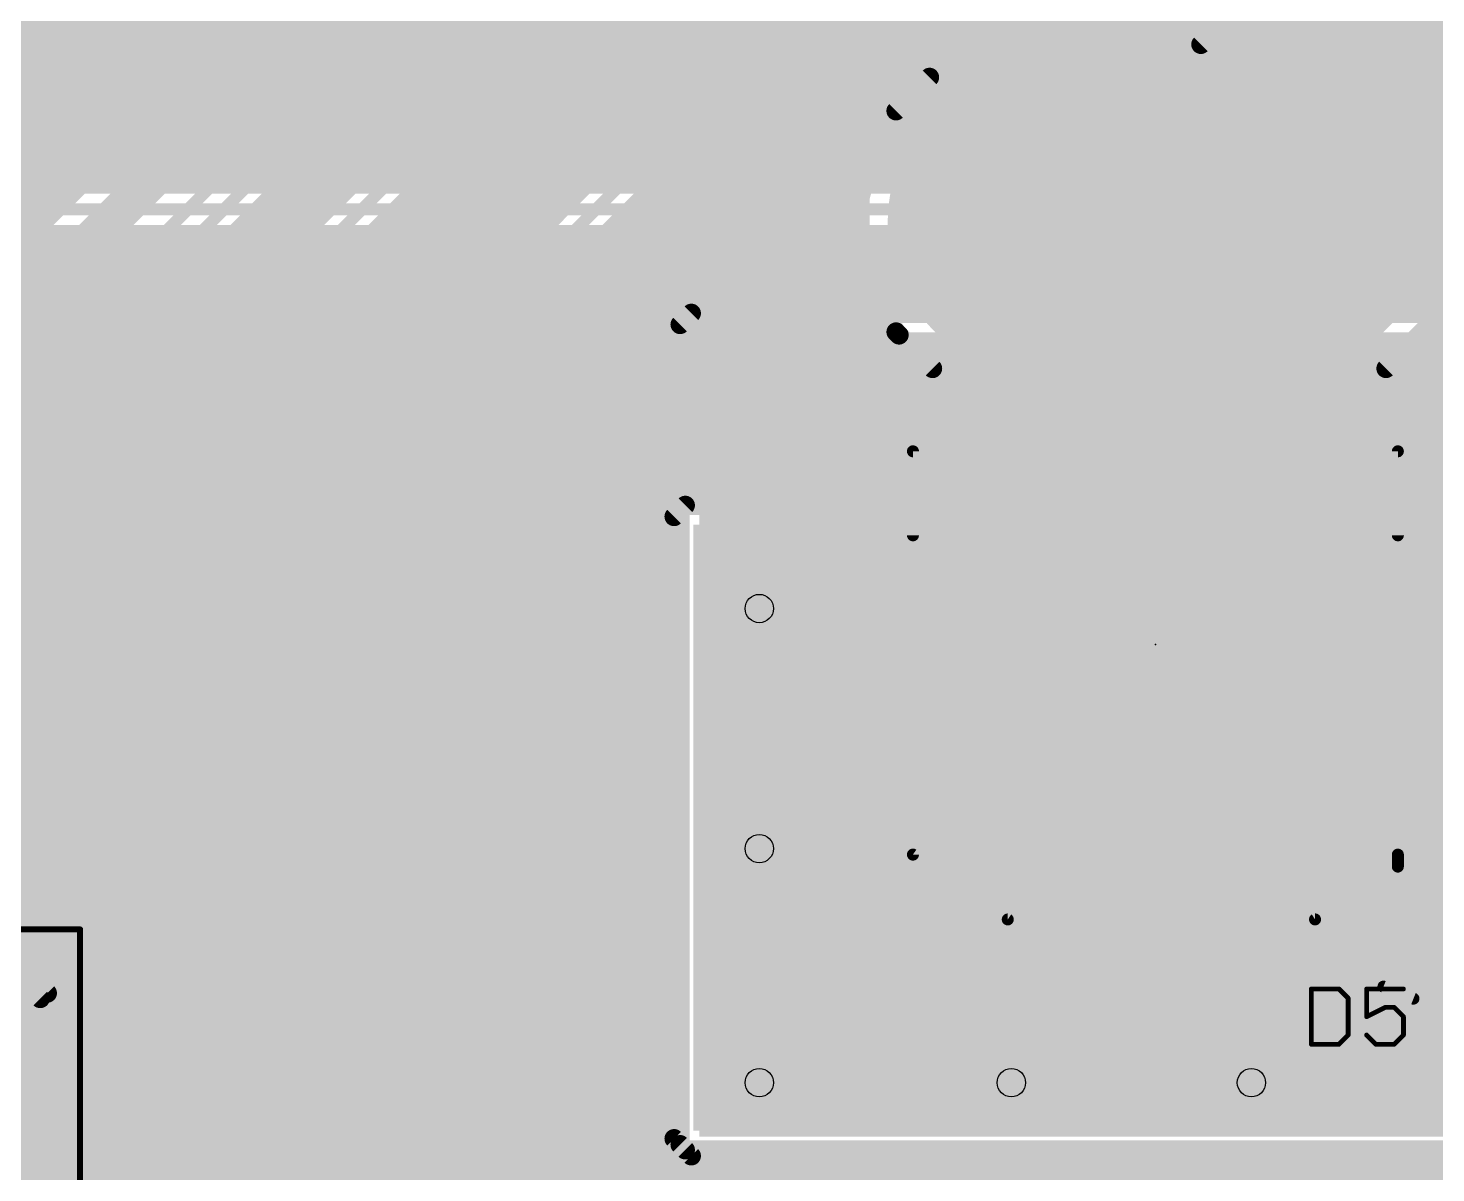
# Model space of a CAD drawing. Extents: x 0 to 10.8, y 0 to 6.1.
# Drawn here: x 6.367 to 7.54, y 3.502 to 4.456 of the extents above; entities that cross this region are included whole.
import ezdxf

# ---------------------------------------------------------------- set-up
doc = ezdxf.new("R2010")
doc.units = 0
for name, color, linetype in [('1', 22, 'CONTINUOUS'), ('116', 253, 'CONTINUOUS'), ('16', 175, 'CONTINUOUS'), ('18', 82, 'CONTINUOUS'), ('21', 253, 'CONTINUOUS'), ('23', 7, 'CONTINUOUS'), ('25', 253, 'CONTINUOUS'), ('29', 253, 'CONTINUOUS'), ('30', 253, 'CONTINUOUS'), ('31', 253, 'CONTINUOUS'), ('44', 253, 'CONTINUOUS'), ('51', 253, 'CONTINUOUS')]:
    doc.layers.add(name, color=color, linetype=linetype)

# ---------------------------------------------------------------- blocks, each defined once
blk = doc.blocks.new('RECT')
blk.add_solid([(-0.5, -0.5), (0.5, -0.5), (-0.5, 0.5), (0.5, 0.5)])
blk = doc.blocks.new('PIE')
at = {"const_width": 0.5}
blk.add_lwpolyline([(0, -0.25, 1), (0, 0.25, 1), (0, -0.25)], format="xyb", dxfattribs=at)
blk = doc.blocks.new('SQUAREV')
blk.add_solid([(-0.5, -0.5), (0.5, -0.5), (-0.5, 0.5), (0.5, 0.5)])

msp = doc.modelspace()

# ---------------------------------------------------------------- linework, layer by layer
at = {"layer": '1'}
for points, const_width in [([(7.44, 5.1), (5.29, 2.95)], 0.01), ([(7.635, 5.1), (6.265, 3.73)], 0.01), ([(7.588154, 5.08285), (6.256299, 3.750996)], 0.016), ([(7.389138, 5.078835), (5.290996, 2.980689)], 0.016), ([(6.120689, 3.750996), (7.423343, 5.053646)], 0.016), ([(6.285996, 3.721299), (7.618343, 5.053646)], 0.016), ([(6.666, 4.581154), (5.913843, 3.828996)], 0.016), ([(6.705, 4.565), (5.93, 3.79)], 0.032), ([(6.745, 4.55), (5.25, 3.055)], 0.01), ([(6.765, 4.54), (5.27, 3.045)], 0.01), ([(5.290996, 3.036299), (6.785996, 4.531299)], 0.016), ([(7.503339, 4.389756), (7.406063, 4.29248)], 0.254), ([(8.464551, 4.389756), (7.503339, 4.389756)], 0.254), ([(7.383307, 4.481854), (7.343929, 4.442476)], 0.016), ([(3.748213, 4.464), (6.548846, 4.464)], 0.016), ([(6.718697, 4.464), (6.774307, 4.464)], 0.016), ([(6.833693, 4.464), (6.969303, 4.464)], 0.016), ([(7.028697, 4.464), (7.365453, 4.464)], 0.016), ([(3.773965, 4.448), (6.532846, 4.448)], 0.016), ([(6.702697, 4.448), (6.758307, 4.448)], 0.016), ([(6.817693, 4.448), (6.953303, 4.448)], 0.016), ([(7.012697, 4.448), (7.349453, 4.448)], 0.016), ([(7.190248, 4.444996), (7.152098, 4.434776)], 0.016), ([(7.229748, 4.444996), (7.190248, 4.444996)], 0.016), ([(7.23915, 4.442476), (7.229748, 4.444996)], 0.016), ([(7.343929, 4.442476), (7.23915, 4.442476)], 0.016), ([(3.789965, 4.432), (6.516846, 4.432)], 0.016), ([(6.686697, 4.432), (6.742307, 4.432)], 0.016), ([(6.801693, 4.432), (6.937303, 4.432)], 0.016), ([(6.996697, 4.432), (7.147295, 4.432)], 0.016), ([(7.152098, 4.434776), (7.117898, 4.415028)], 0.016), ([(3.801776, 4.416), (6.500846, 4.416)], 0.016), ([(6.670697, 4.416), (6.726307, 4.416)], 0.016), ([(6.785693, 4.416), (6.921303, 4.416)], 0.016), ([(6.980697, 4.416), (7.119583, 4.416)], 0.016), ([(7.117898, 4.415028), (7.089969, 4.387098)], 0.016), ([(7.21252, 4.29248), (7.21, 4.295)], 0.254), ([(7.406063, 4.29248), (7.21252, 4.29248)], 0.254), ([(3.811012, 4.4), (6.484846, 4.4)], 0.016), ([(6.654697, 4.4), (6.710307, 4.4)], 0.016), ([(6.769693, 4.4), (6.905303, 4.4)], 0.016), ([(6.964697, 4.4), (7.10287, 4.4)], 0.016), ([(3.816665, 4.384), (6.468846, 4.384)], 0.016), ([(6.638697, 4.384), (6.694307, 4.384)], 0.016), ([(6.753693, 4.384), (6.889303, 4.384)], 0.016), ([(6.948697, 4.384), (7.088181, 4.384)], 0.016), ([(7.089969, 4.387098), (7.07022, 4.352898)], 0.016), ([(3.820953, 4.368), (6.452846, 4.368)], 0.016), ([(6.622697, 4.368), (6.678307, 4.368)], 0.016), ([(6.737693, 4.368), (6.873303, 4.368)], 0.016), ([(6.932697, 4.368), (7.078941, 4.368)], 0.016), ([(4.62389, 4.352), (6.436846, 4.352)], 0.016), ([(6.606697, 4.352), (6.662307, 4.352)], 0.016), ([(6.721693, 4.352), (6.857303, 4.352)], 0.016), ([(6.916697, 4.352), (7.06998, 4.352)], 0.016), ([(7.07022, 4.352898), (7.06, 4.314748)], 0.016), ([(5.200161, 4.336), (6.420846, 4.336)], 0.016), ([(6.590697, 4.336), (6.646307, 4.336)], 0.016), ([(6.705693, 4.336), (6.841303, 4.336)], 0.016), ([(6.900697, 4.336), (7.065697, 4.336)], 0.016), ([(5.216161, 4.32), (6.404846, 4.32)], 0.016), ([(6.574697, 4.32), (6.630307, 4.32)], 0.016), ([(6.689693, 4.32), (6.825303, 4.32)], 0.016), ([(6.884697, 4.32), (7.061409, 4.32)], 0.016), ([(7.06, 4.314748), (7.06, 4.275248)], 0.016), ([(5.216185, 4.304), (6.388846, 4.304)], 0.016), ([(6.558697, 4.304), (6.614307, 4.304)], 0.016), ([(6.673693, 4.304), (6.809303, 4.304)], 0.016), ([(6.868697, 4.304), (7.06, 4.304)], 0.016), ([(7.21, 4.295), (7.206063, 4.29248)], 0.032), ([(7.406063, 4.29248), (7.405, 4.295)], 0.032), ([(5.216185, 4.288), (6.372846, 4.288)], 0.016), ([(6.542697, 4.288), (6.598307, 4.288)], 0.016), ([(6.657693, 4.288), (6.793303, 4.288)], 0.016), ([(6.852697, 4.288), (7.06, 4.288)], 0.016), ([(7.06, 4.275248), (7.07022, 4.237098)], 0.016), ([(6.526697, 4.272), (6.582307, 4.272)], 0.016), ([(6.641693, 4.272), (6.777303, 4.272)], 0.016), ([(6.836697, 4.272), (7.06087, 4.272)], 0.016), ([(6.510697, 4.256), (6.566307, 4.256)], 0.016), ([(6.625693, 4.256), (6.761303, 4.256)], 0.016), ([(6.820697, 4.256), (7.065154, 4.256)], 0.016), ([(6.494697, 4.24), (6.550307, 4.24)], 0.016), ([(6.609693, 4.24), (6.745303, 4.24)], 0.016), ([(6.804697, 4.24), (7.069441, 4.24)], 0.016), ([(7.498161, 4.172449), (7.565469, 4.239756)], 0.016), ([(7.07022, 4.237098), (7.089969, 4.202898)], 0.016), ([(6.478697, 4.224), (6.534307, 4.224)], 0.016), ([(6.593693, 4.224), (6.729303, 4.224)], 0.016), ([(6.788697, 4.224), (7.077783, 4.224)], 0.016), ([(6.462697, 4.208), (6.518307, 4.208)], 0.016), ([(6.577693, 4.208), (6.713303, 4.208)], 0.016), ([(6.772697, 4.208), (7.08702, 4.208)], 0.016), ([(7.089969, 4.202898), (7.092488, 4.200382)], 0.016), ([(7.533713, 4.208), (8.434173, 4.208)], 0.016), ([(6.446697, 4.192), (6.502307, 4.192)], 0.016), ([(6.561693, 4.192), (6.697303, 4.192)], 0.016), ([(6.756697, 4.192), (7.100866, 4.192)], 0.016), ([(7.092488, 4.200382), (7.092488, 4.200378)], 0.016), ([(7.092488, 4.200378), (7.120417, 4.172449)], 0.016), ([(7.517713, 4.192), (8.043839, 4.192)], 0.016), ([(6.430697, 4.176), (6.486307, 4.176)], 0.016), ([(6.545693, 4.176), (6.681303, 4.176)], 0.016), ([(6.740697, 4.176), (7.116866, 4.176)], 0.016), ([(7.120417, 4.172449), (7.154618, 4.152701)], 0.016), ([(7.463961, 4.152701), (7.498161, 4.172449)], 0.016), ([(7.501713, 4.176), (8.03789, 4.176)], 0.016), ([(6.414697, 4.16), (6.470307, 4.16)], 0.016), ([(6.529693, 4.16), (6.665303, 4.16)], 0.016), ([(6.724697, 4.16), (7.141976, 4.16)], 0.016), ([(7.476598, 4.16), (8.03789, 4.16)], 0.016), ([(6.398697, 4.144), (6.454307, 4.144)], 0.016), ([(6.513693, 4.144), (6.649303, 4.144)], 0.016), ([(6.708697, 4.144), (7.187094, 4.144)], 0.016), ([(7.154618, 4.152701), (7.192768, 4.14248)], 0.016), ([(7.425811, 4.14248), (7.463961, 4.152701)], 0.016), ([(7.43148, 4.144), (8.03789, 4.144)], 0.016), ([(7.192768, 4.14248), (7.386311, 4.14248)], 0.016), ([(7.386311, 4.14248), (7.425811, 4.14248)], 0.016), ([(6.382697, 4.128), (6.438307, 4.128)], 0.016), ([(6.497693, 4.128), (6.633303, 4.128)], 0.016), ([(6.692697, 4.128), (8.03789, 4.128)], 0.016), ([(6.366697, 4.112), (6.422307, 4.112)], 0.016), ([(6.481693, 4.112), (6.617303, 4.112)], 0.016), ([(6.676697, 4.112), (8.037539, 4.112)], 0.016), ([(6.350697, 4.096), (6.406307, 4.096)], 0.016), ([(6.465693, 4.096), (6.601303, 4.096)], 0.016), ([(6.660697, 4.096), (8.033252, 4.096)], 0.016), ([(6.334697, 4.08), (6.390307, 4.08)], 0.016), ([(6.449693, 4.08), (6.585303, 4.08)], 0.016), ([(6.644697, 4.08), (8.029, 4.08)], 0.016), ([(6.318697, 4.064), (6.374307, 4.064)], 0.016), ([(6.433693, 4.064), (6.569303, 4.064)], 0.016), ([(6.628697, 4.064), (8.029, 4.064)], 0.016), ([(6.914433, 4.058476), (6.905063, 4.049106)], 0.016), ([(7.672689, 4.058476), (6.914433, 4.058476)], 0.016), ([(6.417693, 4.048), (6.553303, 4.048)], 0.016), ([(6.612697, 4.048), (6.905063, 4.048)], 0.016), ([(6.905063, 4.049106), (6.905063, 3.53085)], 0.016), ([(6.401693, 4.032), (6.537303, 4.032)], 0.016), ([(6.596697, 4.032), (6.905063, 4.032)], 0.016), ([(6.385693, 4.016), (6.521303, 4.016)], 0.016), ([(6.580697, 4.016), (6.905063, 4.016)], 0.016), ([(6.369693, 4), (6.505303, 4)], 0.016), ([(6.564697, 4), (6.905063, 4)], 0.016), ([(6.353693, 3.984), (6.489303, 3.984)], 0.016), ([(6.548697, 3.984), (6.905063, 3.984)], 0.016), ([(6.337693, 3.968), (6.473303, 3.968)], 0.016), ([(6.532697, 3.968), (6.905063, 3.968)], 0.016), ([(7.306063, 3.84248), (8.172, 3.84248)], 0.254), ([(6.321693, 3.952), (6.457303, 3.952)], 0.016), ([(6.516697, 3.952), (6.905063, 3.952)], 0.016), ([(6.305693, 3.936), (6.441303, 3.936)], 0.016), ([(6.500697, 3.936), (6.905063, 3.936)], 0.016), ([(6.289693, 3.92), (6.425303, 3.92)], 0.016), ([(6.484697, 3.92), (6.905063, 3.92)], 0.016), ([(6.273693, 3.904), (6.409303, 3.904)], 0.016), ([(6.468697, 3.904), (6.905063, 3.904)], 0.016), ([(6.257693, 3.888), (6.393303, 3.888)], 0.016), ([(6.452697, 3.888), (6.905063, 3.888)], 0.016), ([(6.241693, 3.872), (6.377303, 3.872)], 0.016), ([(6.436697, 3.872), (6.905063, 3.872)], 0.016), ([(6.225693, 3.856), (6.361303, 3.856)], 0.016), ([(6.420697, 3.856), (6.905063, 3.856)], 0.016), ([(6.404697, 3.84), (6.905063, 3.84)], 0.016), ([(6.388697, 3.824), (6.905063, 3.824)], 0.016), ([(6.372697, 3.808), (6.905063, 3.808)], 0.016), ([(6.356697, 3.792), (6.905063, 3.792)], 0.016), ([(6.340697, 3.776), (6.905063, 3.776)], 0.016), ([(6.324697, 3.76), (6.905063, 3.76)], 0.016), ([(6.308697, 3.744), (6.905063, 3.744)], 0.016), ([(6.292697, 3.728), (6.905063, 3.728)], 0.016), ([(6.276697, 3.712), (6.905063, 3.712)], 0.016), ([(6.325579, 3.696), (6.905063, 3.696)], 0.016), ([(6.353366, 3.68), (6.905063, 3.68)], 0.016), ([(6.382902, 3.652083), (6.357201, 3.677783)], 0.016), ([(6.370984, 3.664), (6.905063, 3.664)], 0.016), ([(6.401079, 3.620606), (6.382902, 3.652083)], 0.016), ([(7.496063, 3.65748), (7.521063, 3.64748)], 0.01), ([(6.38526, 3.648), (6.905063, 3.648)], 0.016), ([(6.3945, 3.632), (6.905063, 3.632)], 0.016), ([(6.410484, 3.585496), (6.401079, 3.620606)], 0.016), ([(6.402315, 3.616), (6.905063, 3.616)], 0.016), ([(6.406602, 3.6), (6.905063, 3.6)], 0.016), ([(6.410484, 3.549146), (6.410484, 3.585496)], 0.016), ([(6.410484, 3.584), (6.905063, 3.584)], 0.016), ([(6.410484, 3.568), (6.905063, 3.568)], 0.016), ([(6.401079, 3.514035), (6.410484, 3.549146)], 0.016), ([(6.410484, 3.552), (6.905063, 3.552)], 0.016), ([(6.406961, 3.536), (6.905063, 3.536)], 0.016), ([(6.905063, 3.53085), (6.914433, 3.52148)], 0.016), ([(6.382902, 3.482559), (6.401079, 3.514035)], 0.016), ([(6.402673, 3.52), (8.184047, 3.52)], 0.016), ([(6.914433, 3.52148), (7.672689, 3.52148)], 0.016), ([(6.39528, 3.504), (8.184047, 3.504)], 0.016)]:
    msp.add_lwpolyline(points, dxfattribs=dict(at, const_width=const_width))
for points, const_width in [([(7.503339, 4.453256, 1), (7.503339, 4.326256)], 0.127), ([(7.54824, 4.344855, 1), (7.458437, 4.434657)], 0.127), ([(6.548846, 4.46, 1), (6.548846, 4.468)], 0.008), ([(6.718697, 4.468, 1), (6.718697, 4.46)], 0.008), ([(6.774307, 4.46, 1), (6.774307, 4.468)], 0.008), ([(6.833693, 4.468, 1), (6.833693, 4.46)], 0.008), ([(6.969303, 4.46, 1), (6.969303, 4.468)], 0.008), ([(7.028697, 4.468, 1), (7.028697, 4.46)], 0.008), ([(7.365453, 4.46, 1), (7.365453, 4.468)], 0.008), ([(6.532846, 4.444, 1), (6.532846, 4.452)], 0.008), ([(6.702697, 4.452, 1), (6.702697, 4.444)], 0.008), ([(6.758307, 4.444, 1), (6.758307, 4.452)], 0.008), ([(6.817693, 4.452, 1), (6.817693, 4.444)], 0.008), ([(6.953303, 4.444, 1), (6.953303, 4.452)], 0.008), ([(7.012697, 4.452, 1), (7.012697, 4.444)], 0.008), ([(7.190248, 4.448996, 1), (7.190248, 4.440996)], 0.008), ([(7.191283, 4.441132, 1), (7.189213, 4.44886)], 0.008), ([(7.230784, 4.44886, 1), (7.228713, 4.441132)], 0.008), ([(7.229748, 4.440996, 1), (7.229748, 4.448996)], 0.008), ([(7.23915, 4.446476, 1), (7.23915, 4.438476)], 0.008), ([(7.238114, 4.438613, 1), (7.240185, 4.44634)], 0.008), ([(7.341101, 4.445305, 1), (7.346758, 4.439648)], 0.008), ([(7.343929, 4.438476, 1), (7.343929, 4.446476)], 0.008), ([(7.349453, 4.444, 1), (7.349453, 4.452)], 0.008), ([(6.516846, 4.428, 1), (6.516846, 4.436)], 0.008), ([(6.686697, 4.436, 1), (6.686697, 4.428)], 0.008), ([(6.742307, 4.428, 1), (6.742307, 4.436)], 0.008), ([(6.801693, 4.436, 1), (6.801693, 4.428)], 0.008), ([(6.937303, 4.428, 1), (6.937303, 4.436)], 0.008), ([(6.996697, 4.436, 1), (6.996697, 4.428)], 0.008), ([(7.147295, 4.428, 1), (7.147295, 4.436)], 0.008), ([(7.151063, 4.438639, 1), (7.153134, 4.430912)], 0.008), ([(7.154099, 4.431312, 1), (7.150098, 4.43824)], 0.008), ([(6.500846, 4.412, 1), (6.500846, 4.42)], 0.008), ([(6.670697, 4.42, 1), (6.670697, 4.412)], 0.008), ([(6.726307, 4.412, 1), (6.726307, 4.42)], 0.008), ([(6.785693, 4.42, 1), (6.785693, 4.412)], 0.008), ([(6.921303, 4.412, 1), (6.921303, 4.42)], 0.008), ([(6.980697, 4.42, 1), (6.980697, 4.412)], 0.008), ([(7.254901, 4.339901, 1), (7.165099, 4.250099)], 0.127), ([(7.115897, 4.418492, 1), (7.119898, 4.411564)], 0.008), ([(7.120726, 4.412199, 1), (7.115069, 4.417856)], 0.008), ([(7.119583, 4.412, 1), (7.119583, 4.42)], 0.008), ([(7.21252, 4.35598, 1), (7.21252, 4.22898)], 0.127), ([(7.406063, 4.22898, 1), (7.406063, 4.35598)], 0.127), ([(6.484846, 4.396, 1), (6.484846, 4.404)], 0.008), ([(6.654697, 4.404, 1), (6.654697, 4.396)], 0.008), ([(6.710307, 4.396, 1), (6.710307, 4.404)], 0.008), ([(6.769693, 4.404, 1), (6.769693, 4.396)], 0.008), ([(6.905303, 4.396, 1), (6.905303, 4.404)], 0.008), ([(6.964697, 4.404, 1), (6.964697, 4.396)], 0.008), ([(7.10287, 4.396, 1), (7.10287, 4.404)], 0.008), ([(7.167618, 4.247579, 1), (7.257421, 4.337382)], 0.127), ([(7.361162, 4.337382, 1), (7.450964, 4.247579)], 0.127), ([(6.468846, 4.38, 1), (6.468846, 4.388)], 0.008), ([(6.638697, 4.388, 1), (6.638697, 4.38)], 0.008), ([(6.694307, 4.38, 1), (6.694307, 4.388)], 0.008), ([(6.753693, 4.388, 1), (6.753693, 4.38)], 0.008), ([(6.889303, 4.38, 1), (6.889303, 4.388)], 0.008), ([(6.948697, 4.388, 1), (6.948697, 4.38)], 0.008), ([(7.08714, 4.389927, 1), (7.092797, 4.38427)], 0.008), ([(7.093433, 4.385098, 1), (7.086504, 4.389099)], 0.008), ([(7.088181, 4.38, 1), (7.088181, 4.388)], 0.008), ([(6.452846, 4.364, 1), (6.452846, 4.372)], 0.008), ([(6.622697, 4.372, 1), (6.622697, 4.364)], 0.008), ([(6.678307, 4.364, 1), (6.678307, 4.372)], 0.008), ([(6.737693, 4.372, 1), (6.737693, 4.364)], 0.008), ([(6.873303, 4.364, 1), (6.873303, 4.372)], 0.008), ([(6.932697, 4.372, 1), (6.932697, 4.364)], 0.008), ([(7.078941, 4.364, 1), (7.078941, 4.372)], 0.008), ([(6.436846, 4.348, 1), (6.436846, 4.356)], 0.008), ([(6.606697, 4.356, 1), (6.606697, 4.348)], 0.008), ([(6.662307, 4.348, 1), (6.662307, 4.356)], 0.008), ([(6.721693, 4.356, 1), (6.721693, 4.348)], 0.008), ([(6.857303, 4.348, 1), (6.857303, 4.356)], 0.008), ([(6.916697, 4.356, 1), (6.916697, 4.348)], 0.008), ([(7.066756, 4.354898, 1), (7.073684, 4.350897)], 0.008), ([(7.074084, 4.351863, 1), (7.066357, 4.353933)], 0.008), ([(7.06998, 4.348, 1), (7.06998, 4.356)], 0.008), ([(6.420846, 4.332, 1), (6.420846, 4.34)], 0.008), ([(6.590697, 4.34, 1), (6.590697, 4.332)], 0.008), ([(6.646307, 4.332, 1), (6.646307, 4.34)], 0.008), ([(6.705693, 4.34, 1), (6.705693, 4.332)], 0.008), ([(6.841303, 4.332, 1), (6.841303, 4.34)], 0.008), ([(6.900697, 4.34, 1), (6.900697, 4.332)], 0.008), ([(7.065697, 4.332, 1), (7.065697, 4.34)], 0.008), ([(6.404846, 4.316, 1), (6.404846, 4.324)], 0.008), ([(6.574697, 4.324, 1), (6.574697, 4.316)], 0.008), ([(6.630307, 4.316, 1), (6.630307, 4.324)], 0.008), ([(6.689693, 4.324, 1), (6.689693, 4.316)], 0.008), ([(6.825303, 4.316, 1), (6.825303, 4.324)], 0.008), ([(6.884697, 4.324, 1), (6.884697, 4.316)], 0.008), ([(7.061409, 4.316, 1), (7.061409, 4.324)], 0.008), ([(7.064, 4.314748, 1), (7.056, 4.314748)], 0.008), ([(7.056136, 4.315783, 1), (7.063864, 4.313713)], 0.008), ([(6.388846, 4.3, 1), (6.388846, 4.308)], 0.008), ([(6.558697, 4.308, 1), (6.558697, 4.3)], 0.008), ([(6.614307, 4.3, 1), (6.614307, 4.308)], 0.008), ([(6.673693, 4.308, 1), (6.673693, 4.3)], 0.008), ([(6.809303, 4.3, 1), (6.809303, 4.308)], 0.008), ([(6.868697, 4.308, 1), (6.868697, 4.3)], 0.008), ([(7.06, 4.3, 1), (7.06, 4.308)], 0.008), ([(7.201751, 4.299218, 1), (7.210375, 4.285742)], 0.016), ([(7.214312, 4.288262, 1), (7.205688, 4.301738)], 0.016), ([(7.412371, 4.29811, 1), (7.397629, 4.29189)], 0.016), ([(6.372846, 4.284, 1), (6.372846, 4.292)], 0.008), ([(6.542697, 4.292, 1), (6.542697, 4.284)], 0.008), ([(6.598307, 4.284, 1), (6.598307, 4.292)], 0.008), ([(6.657693, 4.292, 1), (6.657693, 4.284)], 0.008), ([(6.793303, 4.284, 1), (6.793303, 4.292)], 0.008), ([(6.852697, 4.292, 1), (6.852697, 4.284)], 0.008), ([(7.06, 4.284, 1), (7.06, 4.292)], 0.008), ([(7.398692, 4.289371, 1), (7.413434, 4.29559)], 0.016), ([(7.063864, 4.276283, 1), (7.056136, 4.274213)], 0.008), ([(6.526697, 4.276, 1), (6.526697, 4.268)], 0.008), ([(6.582307, 4.268, 1), (6.582307, 4.276)], 0.008), ([(6.641693, 4.276, 1), (6.641693, 4.268)], 0.008), ([(6.777303, 4.268, 1), (6.777303, 4.276)], 0.008), ([(6.836697, 4.276, 1), (6.836697, 4.268)], 0.008), ([(7.056, 4.275248, 1), (7.064, 4.275248)], 0.008), ([(7.06087, 4.268, 1), (7.06087, 4.276)], 0.008), ([(6.510697, 4.26, 1), (6.510697, 4.252)], 0.008), ([(6.566307, 4.252, 1), (6.566307, 4.26)], 0.008), ([(6.625693, 4.26, 1), (6.625693, 4.252)], 0.008), ([(6.761303, 4.252, 1), (6.761303, 4.26)], 0.008), ([(6.820697, 4.26, 1), (6.820697, 4.252)], 0.008), ([(7.065154, 4.252, 1), (7.065154, 4.26)], 0.008), ([(6.494697, 4.244, 1), (6.494697, 4.236)], 0.008), ([(6.550307, 4.236, 1), (6.550307, 4.244)], 0.008), ([(6.609693, 4.244, 1), (6.609693, 4.236)], 0.008), ([(6.745303, 4.236, 1), (6.745303, 4.244)], 0.008), ([(6.804697, 4.244, 1), (6.804697, 4.236)], 0.008), ([(7.069441, 4.236, 1), (7.069441, 4.244)], 0.008), ([(7.073684, 4.239099, 1), (7.066756, 4.235098)], 0.008), ([(7.066357, 4.236063, 1), (7.074084, 4.238134)], 0.008), ([(6.478697, 4.228, 1), (6.478697, 4.22)], 0.008), ([(6.534307, 4.22, 1), (6.534307, 4.228)], 0.008), ([(6.593693, 4.228, 1), (6.593693, 4.22)], 0.008), ([(6.729303, 4.22, 1), (6.729303, 4.228)], 0.008), ([(6.788697, 4.228, 1), (6.788697, 4.22)], 0.008), ([(7.077783, 4.22, 1), (7.077783, 4.228)], 0.008), ([(6.462697, 4.212, 1), (6.462697, 4.204)], 0.008), ([(6.518307, 4.204, 1), (6.518307, 4.212)], 0.008), ([(6.577693, 4.212, 1), (6.577693, 4.204)], 0.008), ([(6.713303, 4.204, 1), (6.713303, 4.212)], 0.008), ([(6.772697, 4.212, 1), (6.772697, 4.204)], 0.008), ([(7.092795, 4.205728, 1), (7.087142, 4.200067)], 0.008), ([(7.08702, 4.204, 1), (7.08702, 4.212)], 0.008), ([(7.533713, 4.212, 1), (7.533713, 4.204)], 0.008), ([(6.446697, 4.196, 1), (6.446697, 4.188)], 0.008), ([(6.502307, 4.188, 1), (6.502307, 4.196)], 0.008), ([(6.561693, 4.196, 1), (6.561693, 4.188)], 0.008), ([(6.697303, 4.188, 1), (6.697303, 4.196)], 0.008), ([(6.756697, 4.196, 1), (6.756697, 4.188)], 0.008), ([(7.086504, 4.200897, 1), (7.093433, 4.204898)], 0.008), ([(7.096488, 4.200382, 1), (7.088488, 4.200382)], 0.008), ([(7.088488, 4.200378, 1), (7.096488, 4.200378)], 0.008), ([(7.095317, 4.203206, 1), (7.08966, 4.19755)], 0.008), ([(7.089662, 4.197551, 1), (7.095314, 4.203213)], 0.008), ([(7.100866, 4.188, 1), (7.100866, 4.196)], 0.008), ([(7.517713, 4.196, 1), (7.517713, 4.188)], 0.008), ([(6.430697, 4.18, 1), (6.430697, 4.172)], 0.008), ([(6.486307, 4.172, 1), (6.486307, 4.18)], 0.008), ([(6.545693, 4.18, 1), (6.545693, 4.172)], 0.008), ([(6.681303, 4.172, 1), (6.681303, 4.18)], 0.008), ([(6.740697, 4.18, 1), (6.740697, 4.172)], 0.008), ([(7.122417, 4.175913, 1), (7.118417, 4.168985)], 0.008), ([(7.116866, 4.172, 1), (7.116866, 4.18)], 0.008), ([(7.117589, 4.16962, 1), (7.123246, 4.175277)], 0.008), ([(7.495333, 4.175277, 1), (7.50099, 4.16962)], 0.008), ([(7.500162, 4.168985, 1), (7.496161, 4.175913)], 0.008), ([(7.501713, 4.18, 1), (7.501713, 4.172)], 0.008), ([(6.414697, 4.164, 1), (6.414697, 4.156)], 0.008), ([(6.470307, 4.156, 1), (6.470307, 4.164)], 0.008), ([(6.529693, 4.164, 1), (6.529693, 4.156)], 0.008), ([(6.665303, 4.156, 1), (6.665303, 4.164)], 0.008), ([(6.724697, 4.164, 1), (6.724697, 4.156)], 0.008), ([(7.141976, 4.156, 1), (7.141976, 4.164)], 0.008), ([(7.476598, 4.164, 1), (7.476598, 4.156)], 0.008), ([(6.398697, 4.148, 1), (6.398697, 4.14)], 0.008), ([(6.454307, 4.14, 1), (6.454307, 4.148)], 0.008), ([(6.513693, 4.148, 1), (6.513693, 4.14)], 0.008), ([(6.649303, 4.14, 1), (6.649303, 4.148)], 0.008), ([(6.708697, 4.148, 1), (6.708697, 4.14)], 0.008), ([(7.155653, 4.156565, 1), (7.153583, 4.148837)], 0.008), ([(7.152618, 4.149237, 1), (7.156618, 4.156165)], 0.008), ([(7.187094, 4.14, 1), (7.187094, 4.148)], 0.008), ([(7.43148, 4.148, 1), (7.43148, 4.14)], 0.008), ([(7.46196, 4.156165, 1), (7.465961, 4.149237)], 0.008), ([(7.464996, 4.148837, 1), (7.462926, 4.156565)], 0.008), ([(7.192768, 4.14648, 1), (7.192768, 4.13848)], 0.008), ([(7.191733, 4.138617, 1), (7.193803, 4.146344)], 0.008), ([(7.386311, 4.14648, 1), (7.386311, 4.13848)], 0.008), ([(7.386311, 4.13848, 1), (7.386311, 4.14648)], 0.008), ([(7.424776, 4.146344, 1), (7.426846, 4.138617)], 0.008), ([(7.425811, 4.13848, 1), (7.425811, 4.14648)], 0.008), ([(6.382697, 4.132, 1), (6.382697, 4.124)], 0.008), ([(6.438307, 4.124, 1), (6.438307, 4.132)], 0.008), ([(6.497693, 4.132, 1), (6.497693, 4.124)], 0.008), ([(6.633303, 4.124, 1), (6.633303, 4.132)], 0.008), ([(6.692697, 4.132, 1), (6.692697, 4.124)], 0.008), ([(6.366697, 4.116, 1), (6.366697, 4.108)], 0.008), ([(6.422307, 4.108, 1), (6.422307, 4.116)], 0.008), ([(6.481693, 4.116, 1), (6.481693, 4.108)], 0.008), ([(6.617303, 4.108, 1), (6.617303, 4.116)], 0.008), ([(6.676697, 4.116, 1), (6.676697, 4.108)], 0.008), ([(6.406307, 4.092, 1), (6.406307, 4.1)], 0.008), ([(6.465693, 4.1, 1), (6.465693, 4.092)], 0.008), ([(6.601303, 4.092, 1), (6.601303, 4.1)], 0.008), ([(6.660697, 4.1, 1), (6.660697, 4.092)], 0.008), ([(6.390307, 4.076, 1), (6.390307, 4.084)], 0.008), ([(6.449693, 4.084, 1), (6.449693, 4.076)], 0.008), ([(6.585303, 4.076, 1), (6.585303, 4.084)], 0.008), ([(6.644697, 4.084, 1), (6.644697, 4.076)], 0.008), ([(6.374307, 4.06, 1), (6.374307, 4.068)], 0.008), ([(6.433693, 4.068, 1), (6.433693, 4.06)], 0.008), ([(6.569303, 4.06, 1), (6.569303, 4.068)], 0.008), ([(6.628697, 4.068, 1), (6.628697, 4.06)], 0.008), ([(6.914433, 4.062476, 1), (6.914433, 4.054476)], 0.008), ([(6.917261, 4.055648, 1), (6.911605, 4.061305)], 0.008), ([(6.417693, 4.052, 1), (6.417693, 4.044)], 0.008), ([(6.553303, 4.044, 1), (6.553303, 4.052)], 0.008), ([(6.612697, 4.052, 1), (6.612697, 4.044)], 0.008), ([(6.909063, 4.049106, 1), (6.901063, 4.049106)], 0.008), ([(6.902235, 4.051935, 1), (6.907891, 4.046278)], 0.008), ([(6.905063, 4.044, 1), (6.905063, 4.052)], 0.008), ([(6.401693, 4.036, 1), (6.401693, 4.028)], 0.008), ([(6.537303, 4.028, 1), (6.537303, 4.036)], 0.008), ([(6.596697, 4.036, 1), (6.596697, 4.028)], 0.008), ([(6.905063, 4.028, 1), (6.905063, 4.036)], 0.008), ([(6.385693, 4.02, 1), (6.385693, 4.012)], 0.008), ([(6.521303, 4.012, 1), (6.521303, 4.02)], 0.008), ([(6.580697, 4.02, 1), (6.580697, 4.012)], 0.008), ([(6.905063, 4.012, 1), (6.905063, 4.02)], 0.008), ([(6.369693, 4.004, 1), (6.369693, 3.996)], 0.008), ([(6.505303, 3.996, 1), (6.505303, 4.004)], 0.008), ([(6.564697, 4.004, 1), (6.564697, 3.996)], 0.008), ([(6.905063, 3.996, 1), (6.905063, 4.004)], 0.008), ([(6.489303, 3.98, 1), (6.489303, 3.988)], 0.008), ([(6.548697, 3.988, 1), (6.548697, 3.98)], 0.008), ([(6.905063, 3.98, 1), (6.905063, 3.988)], 0.008), ([(6.473303, 3.964, 1), (6.473303, 3.972)], 0.008), ([(6.532697, 3.972, 1), (6.532697, 3.964)], 0.008), ([(6.905063, 3.964, 1), (6.905063, 3.972)], 0.008), ([(7.306063, 3.90598, 1), (7.306063, 3.77898)], 0.127), ([(6.457303, 3.948, 1), (6.457303, 3.956)], 0.008), ([(6.516697, 3.956, 1), (6.516697, 3.948)], 0.008), ([(6.905063, 3.948, 1), (6.905063, 3.956)], 0.008), ([(6.441303, 3.932, 1), (6.441303, 3.94)], 0.008), ([(6.500697, 3.94, 1), (6.500697, 3.932)], 0.008), ([(6.905063, 3.932, 1), (6.905063, 3.94)], 0.008), ([(6.425303, 3.916, 1), (6.425303, 3.924)], 0.008), ([(6.484697, 3.924, 1), (6.484697, 3.916)], 0.008), ([(6.905063, 3.916, 1), (6.905063, 3.924)], 0.008), ([(6.409303, 3.9, 1), (6.409303, 3.908)], 0.008), ([(6.468697, 3.908, 1), (6.468697, 3.9)], 0.008), ([(6.905063, 3.9, 1), (6.905063, 3.908)], 0.008), ([(6.393303, 3.884, 1), (6.393303, 3.892)], 0.008), ([(6.452697, 3.892, 1), (6.452697, 3.884)], 0.008), ([(6.905063, 3.884, 1), (6.905063, 3.892)], 0.008), ([(6.377303, 3.868, 1), (6.377303, 3.876)], 0.008), ([(6.436697, 3.876, 1), (6.436697, 3.868)], 0.008), ([(6.905063, 3.868, 1), (6.905063, 3.876)], 0.008), ([(6.361303, 3.852, 1), (6.361303, 3.86)], 0.008), ([(6.420697, 3.86, 1), (6.420697, 3.852)], 0.008), ([(6.905063, 3.852, 1), (6.905063, 3.86)], 0.008), ([(6.404697, 3.844, 1), (6.404697, 3.836)], 0.008), ([(6.905063, 3.836, 1), (6.905063, 3.844)], 0.008), ([(6.388697, 3.828, 1), (6.388697, 3.82)], 0.008), ([(6.905063, 3.82, 1), (6.905063, 3.828)], 0.008), ([(6.372697, 3.812, 1), (6.372697, 3.804)], 0.008), ([(6.905063, 3.804, 1), (6.905063, 3.812)], 0.008), ([(6.905063, 3.788, 1), (6.905063, 3.796)], 0.008), ([(6.905063, 3.772, 1), (6.905063, 3.78)], 0.008), ([(6.905063, 3.756, 1), (6.905063, 3.764)], 0.008), ([(6.905063, 3.74, 1), (6.905063, 3.748)], 0.008), ([(6.905063, 3.724, 1), (6.905063, 3.732)], 0.008), ([(6.905063, 3.708, 1), (6.905063, 3.716)], 0.008), ([(6.905063, 3.692, 1), (6.905063, 3.7)], 0.008), ([(6.905063, 3.676, 1), (6.905063, 3.684)], 0.008), ([(6.370984, 3.668, 1), (6.370984, 3.66)], 0.008), ([(6.905063, 3.66, 1), (6.905063, 3.668)], 0.008), ([(6.386365, 3.654083, 1), (6.379438, 3.650082)], 0.008), ([(7.496991, 3.659802, 1), (7.495135, 3.655159)], 0.005), ([(6.380073, 3.649254, 1), (6.38573, 3.654911)], 0.008), ([(6.38526, 3.652, 1), (6.38526, 3.644)], 0.008), ([(6.905063, 3.644, 1), (6.905063, 3.652)], 0.008), ([(7.520135, 3.645159, 1), (7.521991, 3.649802)], 0.005), ([(6.3945, 3.636, 1), (6.3945, 3.628)], 0.008), ([(6.905063, 3.628, 1), (6.905063, 3.636)], 0.008), ([(6.404943, 3.621641, 1), (6.397215, 3.619571)], 0.008), ([(6.397615, 3.618606, 1), (6.404543, 3.622607)], 0.008), ([(6.402315, 3.62, 1), (6.402315, 3.612)], 0.008), ([(6.905063, 3.612, 1), (6.905063, 3.62)], 0.008), ([(6.406602, 3.604, 1), (6.406602, 3.596)], 0.008), ([(6.905063, 3.596, 1), (6.905063, 3.604)], 0.008), ([(6.414484, 3.585496, 1), (6.406484, 3.585496)], 0.008), ([(6.410484, 3.588, 1), (6.410484, 3.58)], 0.008), ([(6.40662, 3.584461, 1), (6.414348, 3.586531)], 0.008), ([(6.905063, 3.58, 1), (6.905063, 3.588)], 0.008), ([(6.410484, 3.572, 1), (6.410484, 3.564)], 0.008), ([(6.905063, 3.564, 1), (6.905063, 3.572)], 0.008), ([(6.410484, 3.556, 1), (6.410484, 3.548)], 0.008), ([(6.414348, 3.548111, 1), (6.40662, 3.550181)], 0.008), ([(6.905063, 3.548, 1), (6.905063, 3.556)], 0.008), ([(6.406961, 3.54, 1), (6.406961, 3.532)], 0.008), ([(6.406484, 3.549146, 1), (6.414484, 3.549146)], 0.008), ([(6.905063, 3.532, 1), (6.905063, 3.54)], 0.008), ([(6.907891, 3.533679, 1), (6.902235, 3.528022)], 0.008), ([(6.901063, 3.53085, 1), (6.909063, 3.53085)], 0.008), ([(6.397215, 3.51507, 1), (6.404943, 3.513)], 0.008), ([(6.404543, 3.512035, 1), (6.397615, 3.516036)], 0.008), ([(6.402673, 3.524, 1), (6.402673, 3.516)], 0.008), ([(6.914433, 3.52548, 1), (6.914433, 3.51748)], 0.008), ([(6.911605, 3.518652, 1), (6.917261, 3.524309)], 0.008), ([(6.39528, 3.508, 1), (6.39528, 3.5)], 0.008)]:
    msp.add_lwpolyline(points, format="xyb", dxfattribs=dict(at, const_width=const_width))
at = {"layer": '116', "const_width": 0.007874}
for points in [[(6.976063, 3.962638, 1), (6.976063, 3.982323, 1), (6.976063, 3.962638)], [(6.976063, 3.762638, 1), (6.976063, 3.782323, 1), (6.976063, 3.762638)], [(6.976063, 3.567638, 1), (6.976063, 3.587323, 1), (6.976063, 3.567638)], [(7.186063, 3.567638, 1), (7.186063, 3.587323, 1), (7.186063, 3.567638)], [(7.386063, 3.567638, 1), (7.386063, 3.587323, 1), (7.386063, 3.567638)]]:
    msp.add_lwpolyline(points, format="xyb", dxfattribs=at)
at = {"layer": '16'}
for points, const_width in [([(5.590693, 4.464), (9.5, 4.464)], 0.016), ([(5.606693, 4.448), (10.542909, 4.448)], 0.016), ([(5.622693, 4.432), (10.530996, 4.432)], 0.016), ([(5.638693, 4.416), (10.52176, 4.416)], 0.016), ([(5.654693, 4.4), (10.516028, 4.4)], 0.016), ([(5.670693, 4.384), (10.51174, 4.384)], 0.016), ([(5.686693, 4.368), (10.51, 4.368)], 0.016), ([(5.702693, 4.352), (10.51, 4.352)], 0.016), ([(5.718693, 4.336), (10.511736, 4.336)], 0.016), ([(8.993697, 4.325996), (5.728697, 4.325996)], 0.016), ([(5.72, 4.305), (8.985, 4.305)], 0.01), ([(5.728697, 4.284), (8.976299, 4.284)], 0.016), ([(5.203, 4.272), (8.988299, 4.272)], 0.016), ([(5.055697, 4.256), (9.004299, 4.256)], 0.016), ([(5.039697, 4.24), (9.020299, 4.24)], 0.016), ([(5.023697, 4.224), (9.036299, 4.224)], 0.016), ([(6.919433, 4.218476), (6.910063, 4.209106)], 0.016), ([(7.672689, 4.218476), (6.919433, 4.218476)], 0.016), ([(5.007697, 4.208), (6.910063, 4.208)], 0.016), ([(6.910063, 4.209106), (6.910063, 3.52585)], 0.016), ([(4.991697, 4.192), (6.910063, 4.192)], 0.016), ([(4.975697, 4.176), (6.910063, 4.176)], 0.016), ([(4.959697, 4.16), (6.910063, 4.16)], 0.016), ([(4.943697, 4.144), (6.910063, 4.144)], 0.016), ([(4.927697, 4.128), (6.910063, 4.128)], 0.016), ([(4.911697, 4.112), (6.910063, 4.112)], 0.016), ([(4.895697, 4.096), (6.910063, 4.096)], 0.016), ([(4.879697, 4.08), (6.910063, 4.08)], 0.016), ([(4.863697, 4.064), (6.910063, 4.064)], 0.016), ([(4.847697, 4.048), (6.910063, 4.048)], 0.016), ([(4.831697, 4.032), (6.910063, 4.032)], 0.016), ([(4.815697, 4.016), (6.910063, 4.016)], 0.016), ([(4.799697, 4), (6.910063, 4)], 0.016), ([(4.783697, 3.984), (6.910063, 3.984)], 0.016), ([(4.767697, 3.968), (6.910063, 3.968)], 0.016), ([(4.751697, 3.952), (6.910063, 3.952)], 0.016), ([(4.735697, 3.936), (6.910063, 3.936)], 0.016), ([(4.719697, 3.92), (6.910063, 3.92)], 0.016), ([(4.703697, 3.904), (6.910063, 3.904)], 0.016), ([(4.240996, 3.888), (6.910063, 3.888)], 0.016), ([(4.380957, 3.872), (6.910063, 3.872)], 0.016), ([(4.404803, 3.856), (6.910063, 3.856)], 0.016), ([(4.412398, 3.84), (6.910063, 3.84)], 0.016), ([(4.412996, 3.824), (6.910063, 3.824)], 0.016), ([(4.47715, 3.808), (6.910063, 3.808)], 0.016), ([(4.49315, 3.792), (6.910063, 3.792)], 0.016), ([(4.50915, 3.776), (6.910063, 3.776)], 0.016), ([(4.52515, 3.76), (6.910063, 3.76)], 0.016), ([(4.54115, 3.744), (6.910063, 3.744)], 0.016), ([(4.55715, 3.728), (6.910063, 3.728)], 0.016), ([(4.57315, 3.712), (6.910063, 3.712)], 0.016), ([(6.297094, 3.696), (6.910063, 3.696)], 0.016), ([(6.338626, 3.68), (6.910063, 3.68)], 0.016), ([(6.377004, 3.647559), (6.352677, 3.671886)], 0.016), ([(6.360563, 3.664), (6.910063, 3.664)], 0.016), ([(6.376563, 3.648), (6.910063, 3.648)], 0.016), ([(6.394209, 3.61776), (6.377004, 3.647559)], 0.016), ([(6.385988, 3.632), (6.910063, 3.632)], 0.016), ([(6.403114, 3.584528), (6.394209, 3.61776)], 0.016), ([(6.394681, 3.616), (6.910063, 3.616)], 0.016), ([(6.398969, 3.6), (6.910063, 3.6)], 0.016), ([(6.403114, 3.550114), (6.403114, 3.584528)], 0.016), ([(6.403114, 3.584), (6.910063, 3.584)], 0.016), ([(6.403114, 3.568), (6.910063, 3.568)], 0.016), ([(6.394209, 3.516882), (6.403114, 3.550114)], 0.016), ([(6.403114, 3.552), (6.910063, 3.552)], 0.016), ([(6.399331, 3.536), (6.910063, 3.536)], 0.016), ([(6.910063, 3.52585), (6.919433, 3.51648)], 0.016), ([(6.377004, 3.487083), (6.394209, 3.516882)], 0.016), ([(6.395043, 3.52), (6.915913, 3.52)], 0.016), ([(6.919433, 3.51648), (7.672689, 3.51648)], 0.016), ([(6.386768, 3.504), (8.184047, 3.504)], 0.016)]:
    msp.add_lwpolyline(points, dxfattribs=dict(at, const_width=const_width))
at = {"layer": '16', "const_width": 0.008}
for points in [[(6.919433, 4.222476, 1), (6.919433, 4.214476)], [(6.922261, 4.215648, 1), (6.916605, 4.221305)], [(6.914063, 4.209106, 1), (6.906063, 4.209106)], [(6.907235, 4.211935, 1), (6.912891, 4.206278)], [(6.910063, 4.204, 1), (6.910063, 4.212)], [(6.910063, 4.188, 1), (6.910063, 4.196)], [(6.910063, 4.172, 1), (6.910063, 4.18)], [(6.910063, 4.156, 1), (6.910063, 4.164)], [(6.910063, 4.14, 1), (6.910063, 4.148)], [(6.910063, 4.124, 1), (6.910063, 4.132)], [(6.910063, 4.108, 1), (6.910063, 4.116)], [(6.910063, 4.092, 1), (6.910063, 4.1)], [(6.910063, 4.076, 1), (6.910063, 4.084)], [(6.910063, 4.06, 1), (6.910063, 4.068)], [(6.910063, 4.044, 1), (6.910063, 4.052)], [(6.910063, 4.028, 1), (6.910063, 4.036)], [(6.910063, 4.012, 1), (6.910063, 4.02)], [(6.910063, 3.996, 1), (6.910063, 4.004)], [(6.910063, 3.98, 1), (6.910063, 3.988)], [(6.910063, 3.964, 1), (6.910063, 3.972)], [(6.910063, 3.948, 1), (6.910063, 3.956)], [(6.910063, 3.932, 1), (6.910063, 3.94)], [(6.910063, 3.916, 1), (6.910063, 3.924)], [(6.910063, 3.9, 1), (6.910063, 3.908)], [(6.910063, 3.884, 1), (6.910063, 3.892)], [(6.910063, 3.868, 1), (6.910063, 3.876)], [(6.910063, 3.852, 1), (6.910063, 3.86)], [(6.910063, 3.836, 1), (6.910063, 3.844)], [(6.910063, 3.82, 1), (6.910063, 3.828)], [(6.910063, 3.804, 1), (6.910063, 3.812)], [(6.910063, 3.788, 1), (6.910063, 3.796)], [(6.910063, 3.772, 1), (6.910063, 3.78)], [(6.910063, 3.756, 1), (6.910063, 3.764)], [(6.910063, 3.74, 1), (6.910063, 3.748)], [(6.910063, 3.724, 1), (6.910063, 3.732)], [(6.910063, 3.708, 1), (6.910063, 3.716)], [(6.910063, 3.692, 1), (6.910063, 3.7)], [(6.910063, 3.676, 1), (6.910063, 3.684)], [(6.910063, 3.66, 1), (6.910063, 3.668)], [(6.376563, 3.652, 1), (6.376563, 3.644)], [(6.380468, 3.649559, 1), (6.37354, 3.645559)], [(6.374176, 3.644731, 1), (6.379832, 3.650387)], [(6.910063, 3.644, 1), (6.910063, 3.652)], [(6.385988, 3.636, 1), (6.385988, 3.628)], [(6.910063, 3.628, 1), (6.910063, 3.636)], [(6.398072, 3.618795, 1), (6.390345, 3.616724)], [(6.394681, 3.62, 1), (6.394681, 3.612)], [(6.910063, 3.612, 1), (6.910063, 3.62)], [(6.390745, 3.61576, 1), (6.397673, 3.61976)], [(6.398969, 3.604, 1), (6.398969, 3.596)], [(6.910063, 3.596, 1), (6.910063, 3.604)], [(6.407114, 3.584528, 1), (6.399114, 3.584528)], [(6.403114, 3.588, 1), (6.403114, 3.58)], [(6.39925, 3.583492, 1), (6.406978, 3.585563)], [(6.910063, 3.58, 1), (6.910063, 3.588)], [(6.403114, 3.572, 1), (6.403114, 3.564)], [(6.910063, 3.564, 1), (6.910063, 3.572)], [(6.403114, 3.556, 1), (6.403114, 3.548)], [(6.399114, 3.550114, 1), (6.407114, 3.550114)], [(6.406978, 3.549079, 1), (6.39925, 3.55115)], [(6.910063, 3.548, 1), (6.910063, 3.556)], [(6.399331, 3.54, 1), (6.399331, 3.532)], [(6.910063, 3.532, 1), (6.910063, 3.54)], [(6.912891, 3.528679, 1), (6.907235, 3.523022)], [(6.390345, 3.517917, 1), (6.398072, 3.515847)], [(6.397673, 3.514882, 1), (6.390745, 3.518882)], [(6.395043, 3.524, 1), (6.395043, 3.516)], [(6.906063, 3.52585, 1), (6.914063, 3.52585)], [(6.919433, 3.52048, 1), (6.919433, 3.51248)], [(6.915913, 3.516, 1), (6.915913, 3.524)], [(6.916605, 3.513652, 1), (6.922261, 3.519309)], [(6.386768, 3.508, 1), (6.386768, 3.5)]]:
    msp.add_lwpolyline(points, format="xyb", dxfattribs=at)
at = {"layer": '21'}
for points, const_width in [([(7.508063, 4.10348), (7.104063, 4.10348)], 0.01), ([(7.104063, 4.10348), (7.104063, 4.03348)], 0.01), ([(7.508063, 4.10348), (7.508063, 4.03348)], 0.01), ([(4.205512, 3.705118), (6.410236, 3.705118)], 0.005), ([(6.410236, 3.705118), (6.410236, 0.358661)], 0.005)]:
    msp.add_lwpolyline(points, dxfattribs=dict(at, const_width=const_width))
for points, const_width in [([(7.104063, 4.10598, 1), (7.104063, 4.10098)], 0.005), ([(7.106563, 4.10348, 1), (7.101563, 4.10348)], 0.005), ([(7.510563, 4.10348, 1), (7.505563, 4.10348)], 0.005), ([(7.508063, 4.10098, 1), (7.508063, 4.10598)], 0.005), ([(7.101563, 4.03348, 1), (7.106563, 4.03348)], 0.005), ([(7.505563, 4.03348, 1), (7.510563, 4.03348)], 0.005), ([(6.411486, 3.705118, 1), (6.408986, 3.705118)], 0.0025), ([(6.410236, 3.703868, 1), (6.410236, 3.706368)], 0.0025)]:
    msp.add_lwpolyline(points, format="xyb", dxfattribs=dict(at, const_width=const_width))
at = {"layer": '23'}
msp.add_point((7.306063, 3.94248), dxfattribs=at)
at = {"layer": '25', "const_width": 0.004}
for points in [[(7.435988, 3.655516), (7.435988, 3.60948)], [(7.459004, 3.655516), (7.435988, 3.655516)], [(7.466677, 3.647843), (7.459004, 3.655516)], [(7.466677, 3.61715), (7.466677, 3.647843)], [(7.512713, 3.655516), (7.482024, 3.655516)], [(7.482024, 3.655516), (7.482024, 3.632496)], [(7.482024, 3.632496), (7.497366, 3.640169)], [(7.497366, 3.640169), (7.505039, 3.640169)], [(7.505039, 3.640169), (7.512713, 3.632496)], [(7.512713, 3.632496), (7.512713, 3.61715)], [(7.459004, 3.60948), (7.466677, 3.61715)], [(7.489693, 3.60948), (7.482024, 3.61715)], [(7.512713, 3.61715), (7.505039, 3.60948)], [(7.435988, 3.60948), (7.459004, 3.60948)], [(7.505039, 3.60948), (7.489693, 3.60948)]]:
    msp.add_lwpolyline(points, dxfattribs=at)
at = {"layer": '25', "const_width": 0.002}
for points in [[(7.436988, 3.655516, 1), (7.434988, 3.655516)], [(7.435988, 3.656516, 1), (7.435988, 3.654516)], [(7.459711, 3.656223, 1), (7.458297, 3.654809)], [(7.459004, 3.654516, 1), (7.459004, 3.656516)], [(7.467677, 3.647843, 1), (7.465677, 3.647843)], [(7.46597, 3.647135, 1), (7.467384, 3.64855)], [(7.482024, 3.656516, 1), (7.482024, 3.654516)], [(7.483024, 3.655516, 1), (7.481024, 3.655516)], [(7.512713, 3.654516, 1), (7.512713, 3.656516)], [(7.497366, 3.641169, 1), (7.497366, 3.639169)], [(7.497813, 3.639275, 1), (7.496919, 3.641064)], [(7.505746, 3.640876, 1), (7.504332, 3.639462)], [(7.505039, 3.639169, 1), (7.505039, 3.641169)], [(7.481576, 3.63339, 1), (7.482471, 3.631602)], [(7.481024, 3.632496, 1), (7.483024, 3.632496)], [(7.513713, 3.632496, 1), (7.511713, 3.632496)], [(7.512005, 3.631789, 1), (7.51342, 3.633203)], [(7.465677, 3.61715, 1), (7.467677, 3.61715)], [(7.467384, 3.616442, 1), (7.46597, 3.617857)], [(7.482731, 3.617857, 1), (7.481317, 3.616442)], [(7.511713, 3.61715, 1), (7.513713, 3.61715)], [(7.51342, 3.616442, 1), (7.512006, 3.617857)], [(7.435988, 3.61048, 1), (7.435988, 3.60848)], [(7.434988, 3.60948, 1), (7.436988, 3.60948)], [(7.458297, 3.610188, 1), (7.459711, 3.608773)], [(7.459004, 3.60848, 1), (7.459004, 3.61048)], [(7.489693, 3.61048, 1), (7.489693, 3.60848)], [(7.488986, 3.608773, 1), (7.4904, 3.610187)], [(7.504332, 3.610188, 1), (7.505746, 3.608773)], [(7.505039, 3.60848, 1), (7.505039, 3.61048)]]:
    msp.add_lwpolyline(points, format="xyb", dxfattribs=at)
at = {"layer": '44'}
for centre in [(6.976063, 3.97248), (6.976063, 3.77248), (6.976063, 3.57748), (7.186063, 3.57748), (7.386063, 3.57748)]:
    msp.add_circle(centre, 0.011811, dxfattribs=at)
at = {"layer": '51', "const_width": 0.01}
for points in [[(7.104063, 4.10348), (7.104063, 3.76748)], [(7.508063, 3.76748), (7.508063, 4.10348)], [(7.104063, 3.76748), (7.183063, 3.71348)], [(7.508063, 3.76748), (7.104063, 3.76748)], [(7.508063, 3.75748), (7.508063, 3.76748)], [(7.439063, 3.71348), (7.508063, 3.75748)], [(7.183063, 3.71348), (7.439063, 3.71348)]]:
    msp.add_lwpolyline(points, dxfattribs=at)
at = {"layer": '51', "const_width": 0.005}
for points in [[(7.106563, 4.10348, 1), (7.101563, 4.10348)], [(7.510563, 4.10348, 1), (7.505563, 4.10348)], [(7.105474, 3.769544, 1), (7.102652, 3.765416)], [(7.104063, 3.76998, 1), (7.104063, 3.76498)], [(7.101563, 3.76748, 1), (7.106563, 3.76748)], [(7.510563, 3.76748, 1), (7.505563, 3.76748)], [(7.505563, 3.76748, 1), (7.510563, 3.76748)], [(7.508063, 3.76498, 1), (7.508063, 3.76998)], [(7.505563, 3.75748, 1), (7.510563, 3.75748)], [(7.509407, 3.755372, 1), (7.506719, 3.759588)], [(7.183063, 3.71598, 1), (7.183063, 3.71098)], [(7.181652, 3.711416, 1), (7.184474, 3.715544)], [(7.437719, 3.715588, 1), (7.440407, 3.711372)], [(7.439063, 3.71098, 1), (7.439063, 3.71598)]]:
    msp.add_lwpolyline(points, format="xyb", dxfattribs=at)

# ---------------------------------------------------------------- block references
at = {"layer": '1'}
for p, xscale, yscale, rotation in [((7.206063, 4.29248), 0.082, 0.15, 180), ((7.406063, 4.29248), 0.082, 0.15, 180), ((7.293563, 3.78998), 0.505, 0.745, 270), ((7.306063, 3.84248), 0.45, 0.35, 180)]:
    msp.add_blockref('RECT', p, dxfattribs=dict(at, xscale=xscale, yscale=yscale, rotation=rotation))
at = {"layer": '1', "xscale": 0.244094, "yscale": 0.244094}
msp.add_blockref('PIE', (6.272441, 3.567323), dxfattribs=at)
at = {"layer": '16', "xscale": 0.67, "yscale": 0.74, "rotation": 270}
msp.add_blockref('RECT', (7.296063, 3.86748), dxfattribs=at)
at = {"layer": '18', "xscale": 0.039622, "yscale": 0.039622}
for p in [(6.976063, 3.97248), (6.976063, 3.97248), (6.976063, 3.77248), (6.976063, 3.77248), (6.976063, 3.57748), (6.976063, 3.57748), (7.186063, 3.57748), (7.186063, 3.57748), (7.386063, 3.57748), (7.386063, 3.57748)]:
    msp.add_blockref('SQUAREV', p, dxfattribs=at)
at = {"layer": '21', "xscale": 0.056, "yscale": 0.098, "rotation": 180}
for p in [(7.206063, 4.15848), (7.306063, 4.15848), (7.406063, 4.15848)]:
    msp.add_blockref('RECT', p, dxfattribs=at)
at = {"layer": '29', "rotation": 180}
for p, xscale, yscale in [((7.206063, 4.29248), 0.09, 0.158), ((7.406063, 4.29248), 0.09, 0.158), ((7.306063, 3.84248), 0.458, 0.358)]:
    msp.add_blockref('RECT', p, dxfattribs=dict(at, xscale=xscale, yscale=yscale))
at = {"layer": '29'}
for name, p, xscale, yscale in [('SQUAREV', (6.976063, 3.97248), 0.047622, 0.047622), ('SQUAREV', (6.976063, 3.77248), 0.047622, 0.047622), ('PIE', (6.272441, 3.567323), 0.252094, 0.252094), ('SQUAREV', (6.976063, 3.57748), 0.047622, 0.047622), ('SQUAREV', (7.186063, 3.57748), 0.047622, 0.047622), ('SQUAREV', (7.386063, 3.57748), 0.047622, 0.047622)]:
    msp.add_blockref(name, p, dxfattribs=dict(at, xscale=xscale, yscale=yscale))
at = {"layer": '30', "xscale": 0.047622, "yscale": 0.047622}
for p in [(6.976063, 3.97248), (6.976063, 3.77248), (6.976063, 3.57748), (7.186063, 3.57748), (7.386063, 3.57748)]:
    msp.add_blockref('SQUAREV', p, dxfattribs=at)
at = {"layer": '31', "rotation": 180}
for p, xscale, yscale in [((7.206063, 4.29248), 0.082, 0.15), ((7.406063, 4.29248), 0.082, 0.15), ((7.306063, 3.84248), 0.45, 0.35)]:
    msp.add_blockref('RECT', p, dxfattribs=dict(at, xscale=xscale, yscale=yscale))
at = {"layer": '31', "xscale": 0.244094, "yscale": 0.244094}
msp.add_blockref('PIE', (6.272441, 3.567323), dxfattribs=at)
at = {"layer": '51', "yscale": 0.056, "rotation": 180}
for p, xscale in [((7.206063, 4.28948), 0.044), ((7.406063, 4.28948), 0.044), ((7.206063, 4.23548), 0.056), ((7.406063, 4.23548), 0.056)]:
    msp.add_blockref('RECT', p, dxfattribs=dict(at, xscale=xscale))

doc.saveas('drawing.dxf')
